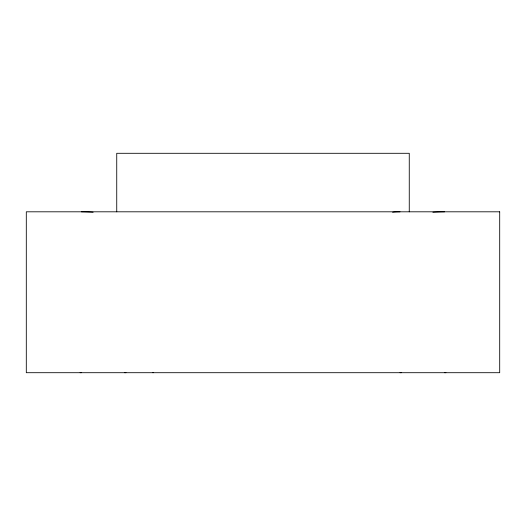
<?xml version="1.0" encoding="UTF-8"?>
<svg xmlns="http://www.w3.org/2000/svg" width="526" height="526" viewBox="0 0 526 526"><rect width="100%" height="100%" fill="white"/><g stroke="black" fill="none" stroke-linecap="round" stroke-linejoin="round"><path stroke-width="0.79" d="M152.882 372.704L153.296 372.704M409.261 211.807L409.261 153.296L116.739 153.296L116.739 211.807M125.99 372.684A31.81 3.156 5.7 0 1 124.537 372.678M432.878 212.234A31.81 3.156 -5.7 0 1 444.555 211.814M445.916 372.678A31.81 3.156 5.7 0 1 444.555 372.684M392.593 212.234A31.81 3.156 5.7 0 1 400.01 211.814M401.469 372.678A31.81 3.156 -5.7 0 1 400.01 372.684M81.451 211.814A31.81 3.156 5.7 0 1 93.122 212.234M81.451 372.684A31.81 3.156 -5.7 0 1 80.09 372.678M499.7 211.807L26.3 211.807L26.3 372.704L499.7 372.704L499.7 211.807"/></g></svg>
